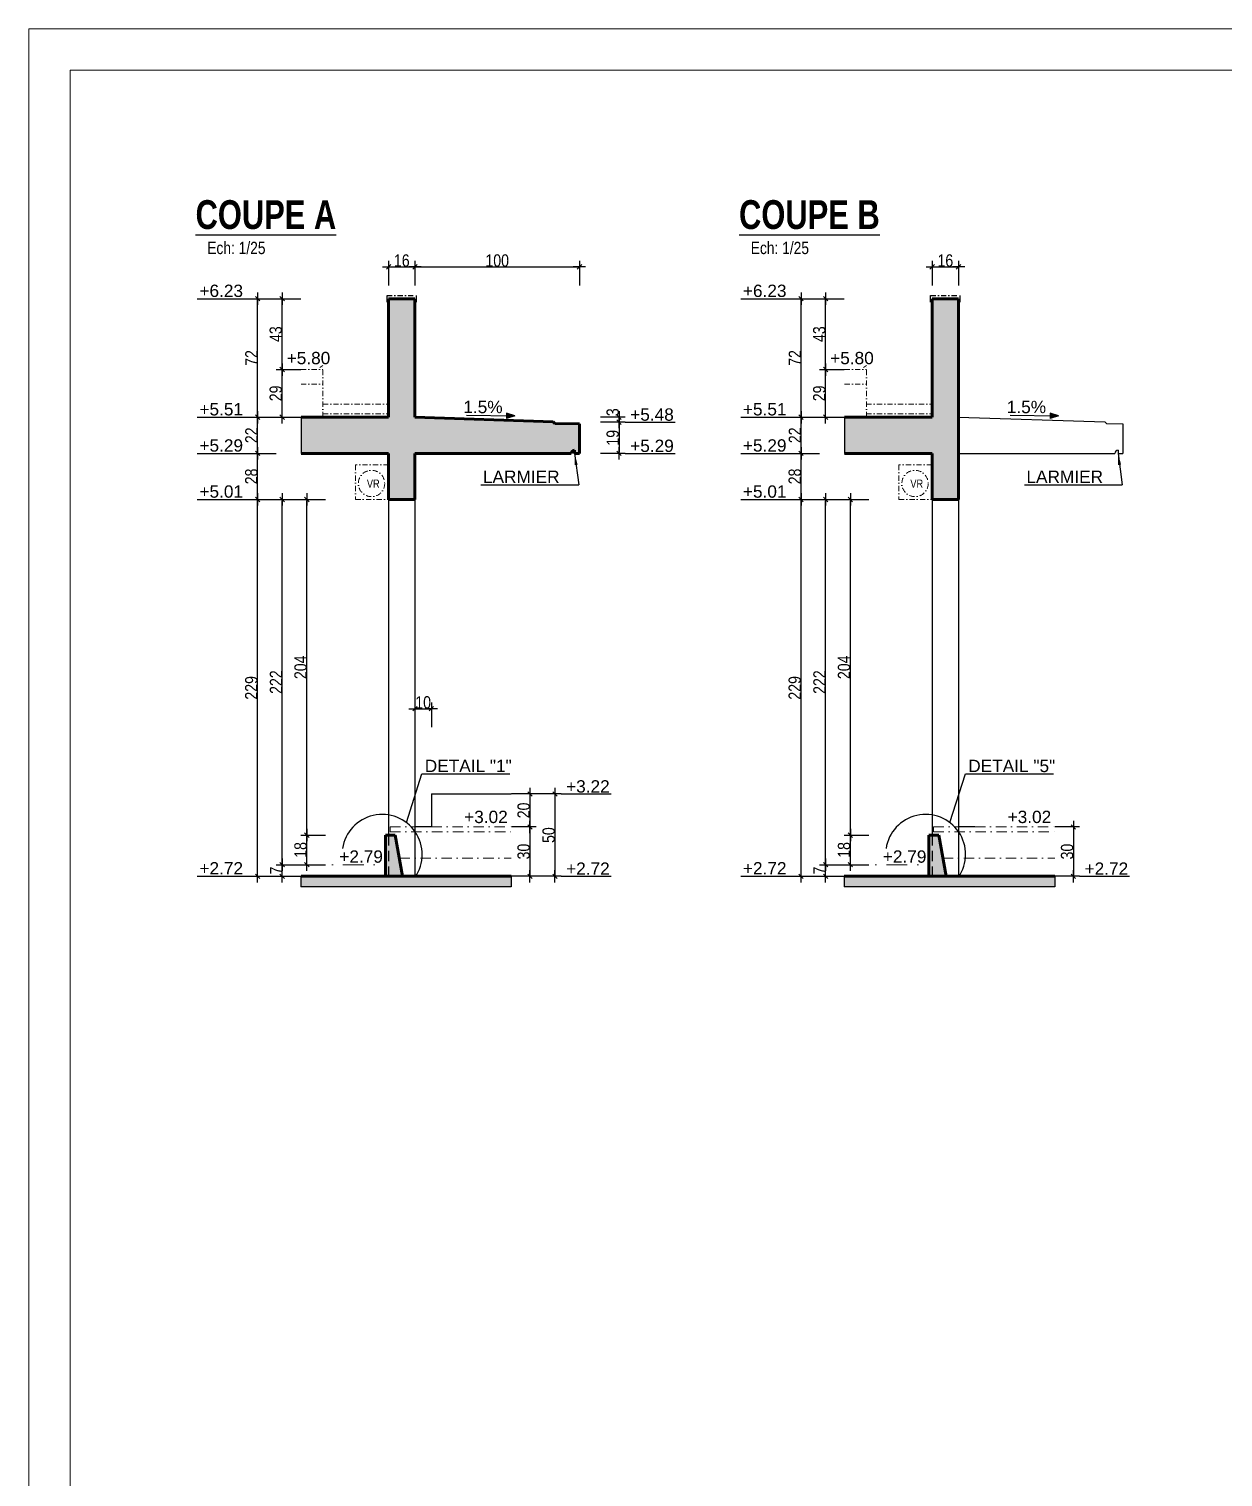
# Model space of a CAD drawing. Header units: centimetres. Extents: x 26018 to 82487, y -36363 to -12761.
# Drawn here: x 74297 to 75749, y -20587 to -18827 of the extents above; entities that cross this region are included whole.
import ezdxf
from ezdxf.enums import TextEntityAlignment as Align

# ---------------------------------------------------------------- set-up
doc = ezdxf.new("R2010")
doc.units = ezdxf.units.CM
doc.header["$LTSCALE"] = 0.5
for name, pattern in [('CACHEX2', [19.05, 12.7, -6.35]), ('TIRETPT2', [12.7, 6.35, -3.175, 0, -3.175]), ('TIRETPTX2', [50.8, 25.4, -12.7, 0, -12.7])]:
    doc.linetypes.add(name, pattern=pattern)
doc.layers.get('DEFPOINTS').update_dxf_attribs({"linetype": 'CONTINUOUS'})
for name, color, linetype, lineweight in [('01_Cad_1_', 5, 'CONTINUOUS', 9), ('01_murs_coup', 5, 'CONTINUOUS', 60), ('01_tram_axes', 2, 'TIRETPTX2', 9)]:
    doc.layers.add(name, color=color, linetype=linetype, lineweight=lineweight)
for name, color, linetype in [('01_cote_gen', 4, 'CONTINUOUS'), ('01_linteaux', 2, 'CONTINUOUS'), ('01_poch_BN', 9, 'CONTINUOUS'), ('01_texte', 230, 'CONTINUOUS'), ('AA_COTES', 2, 'CONTINUOUS')]:
    doc.layers.add(name, color=color, linetype=linetype)
doc.styles.add('ARIAL', font='arial.ttf')
doc.styles.add('impact', font='impact.ttf')
doc.styles.add('MATTE_TXT', font='arial.ttf')
doc.styles.add('STYLE2', font='ARIALN.TTF')
doc.dimstyles.new('JB25', dxfattribs={"dimscale": 0.1, "dimtxt": 150, "dimasz": 15, "dimexe": 0.1, "dimexo": 0.1, "dimgap": 0.09, "dimtad": 1, "dimdec": 1, "dimlfac": 0.5, "dimdsep": 46, "dimtxsty": 'STYLE2', "dimblk1": 'BOND_G', "dimblk2": 'BOND_D', "dimsah": 1, "dimcen": 1.5, "dimdle": 0.01, "dimse1": 1, "dimse2": 1, "dimclrd": 4, "dimclre": 2, "dimclrt": 6, "dimazin": 2, "dimtfac": 2.333333, "dimtdec": 1, "dimtix": 1, "dimtmove": 2, "dimatfit": 3, "dimldrblk": 'BOND_G', "dimfxl": 1, "dimtolj": 1, "dimtzin": 0, "dimarcsym": 0})

# ---------------------------------------------------------------- blocks, each defined once
blk = doc.blocks.new('BOND_G')
at = {"layer": 'AA_COTES', "color": 0}
for p, q in [((0, -5), (0, 15)), ((5, 0), (-5, 0)), ((1.8, 1.8), (-1.8, -1.8))]:
    blk.add_line(p, q, dxfattribs=at)
blk = doc.blocks.new('BOND_D')
at = {"layer": 'AA_COTES', "color": 0}
for p, q in [((5, 0), (-5, 0)), ((-1.8, -1.8), (1.8, 1.8)), ((0, 5), (0, -15))]:
    blk.add_line(p, q, dxfattribs=at)
blk = doc.blocks.new('*D6109')
at = {"layer": '01_cote_gen', "color": 4, "lineweight": -2, "ltscale": 2, "transparency": 16777216}
blk.add_line((74605, -19855.4), (74605, -19844.4), dxfattribs=at)
at = {"layer": 'DEFPOINTS', "color": 0, "ltscale": 2}
for p in [(74605, -19842.9), (74643.5, -19842.9), (74656.9, -19856.9)]:
    blk.add_point(p, dxfattribs=at)
at = {"layer": '01_cote_gen', "color": 4, "lineweight": -2, "ltscale": 2, "transparency": 16777216, "xscale": 1.5, "yscale": 1.5, "zscale": 1.5}
for name, p, rotation in [('BOND_D', (74605, -19842.9), 90), ('BOND_G', (74605, -19856.9), 270)]:
    blk.add_blockref(name, p, dxfattribs=dict(at, rotation=rotation))
at = {"layer": '01_cote_gen', "color": 6, "ltscale": 2, "transparency": 16777216, "insert": (74597.5, -19849.9), "char_height": 15, "attachment_point": 5, "rotation": 90, "style": 'STYLE2'}
blk.add_mtext('\\A1;7', dxfattribs=at)
blk = doc.blocks.new('*D6110')
at = {"layer": '01_cote_gen', "color": 4, "lineweight": -2, "ltscale": 2, "transparency": 16777216}
blk.add_line((74575.1, -19397.4), (74575.1, -19344.4), dxfattribs=at)
at = {"layer": 'DEFPOINTS', "color": 0, "ltscale": 2}
for p in [(74575.1, -19342.9), (74638.7, -19342.9), (74625.4, -19398.9)]:
    blk.add_point(p, dxfattribs=at)
at = {"layer": '01_cote_gen', "color": 4, "lineweight": -2, "ltscale": 2, "transparency": 16777216, "xscale": 1.5, "yscale": 1.5, "zscale": 1.5}
for name, p, rotation in [('BOND_D', (74575.1, -19342.9), 90), ('BOND_G', (74575.1, -19398.9), 270)]:
    blk.add_blockref(name, p, dxfattribs=dict(at, rotation=rotation))
at = {"layer": '01_cote_gen', "color": 6, "ltscale": 2, "transparency": 16777216, "insert": (74567.5, -19370.9), "char_height": 15, "attachment_point": 5, "rotation": 90, "style": 'STYLE2'}
blk.add_mtext('\\A1;28', dxfattribs=at)
blk = doc.blocks.new('*D6111')
at = {"layer": '01_cote_gen', "color": 4, "lineweight": -2, "ltscale": 2, "transparency": 16777216}
blk.add_line((74575.1, -19341.4), (74575.1, -19300.4), dxfattribs=at)
at = {"layer": 'DEFPOINTS', "color": 0, "ltscale": 2}
for p in [(74575.1, -19298.9), (74677.5, -19298.9), (74665.5, -19342.9)]:
    blk.add_point(p, dxfattribs=at)
at = {"layer": '01_cote_gen', "color": 4, "lineweight": -2, "ltscale": 2, "transparency": 16777216, "xscale": 1.5, "yscale": 1.5, "zscale": 1.5}
for name, p, rotation in [('BOND_D', (74575.1, -19298.9), 90), ('BOND_G', (74575.1, -19342.9), 270)]:
    blk.add_blockref(name, p, dxfattribs=dict(at, rotation=rotation))
at = {"layer": '01_cote_gen', "color": 6, "ltscale": 2, "transparency": 16777216, "insert": (74567.6, -19320.9), "char_height": 15, "attachment_point": 5, "rotation": 90, "style": 'STYLE2'}
blk.add_mtext('\\A1;22', dxfattribs=at)
blk = doc.blocks.new('*D6112')
at = {"layer": '01_cote_gen', "color": 4, "lineweight": -2, "ltscale": 2, "transparency": 16777216}
blk.add_line((74575.1, -19855.4), (74575.1, -19400.4), dxfattribs=at)
at = {"layer": 'DEFPOINTS', "color": 0, "ltscale": 2}
for p in [(74575.1, -19398.9), (74655.2, -19398.9), (74649.4, -19856.9)]:
    blk.add_point(p, dxfattribs=at)
at = {"layer": '01_cote_gen', "color": 4, "lineweight": -2, "ltscale": 2, "transparency": 16777216, "xscale": 1.5, "yscale": 1.5, "zscale": 1.5}
for name, p, rotation in [('BOND_D', (74575.1, -19398.9), 90), ('BOND_G', (74575.1, -19856.9), 270)]:
    blk.add_blockref(name, p, dxfattribs=dict(at, rotation=rotation))
at = {"layer": '01_cote_gen', "color": 6, "ltscale": 2, "transparency": 16777216, "insert": (74567.5, -19627.9), "char_height": 15, "attachment_point": 5, "rotation": 90, "style": 'STYLE2'}
blk.add_mtext('\\A1;229', dxfattribs=at)
blk = doc.blocks.new('*D6113')
at = {"layer": '01_cote_gen', "color": 4, "lineweight": -2, "ltscale": 2, "transparency": 16777216}
blk.add_line((75014.6, -19300.4), (75014.6, -19303.4), dxfattribs=at)
at = {"layer": 'DEFPOINTS', "color": 0, "ltscale": 2}
for p in [(74766.4, -19298.9), (74966.4, -19304.9), (75014.6, -19304.9)]:
    blk.add_point(p, dxfattribs=at)
at = {"layer": '01_cote_gen', "color": 4, "lineweight": -2, "ltscale": 2, "transparency": 16777216, "xscale": 1.5, "yscale": 1.5, "zscale": 1.5}
for name, p, rotation in [('BOND_G', (75014.6, -19298.9), 90), ('BOND_D', (75014.6, -19304.9), 270)]:
    blk.add_blockref(name, p, dxfattribs=dict(at, rotation=rotation))
at = {"layer": '01_cote_gen', "color": 6, "ltscale": 2, "transparency": 16777216, "insert": (75006.9, -19292.8), "char_height": 15, "attachment_point": 5, "rotation": 90, "style": 'STYLE2'}
blk.add_mtext('\\A1;3', dxfattribs=at)
blk = doc.blocks.new('*D6114')
at = {"layer": '01_cote_gen', "color": 4, "lineweight": -2, "ltscale": 2, "transparency": 16777216}
blk.add_line((75014.6, -19306.4), (75014.6, -19341.4), dxfattribs=at)
at = {"layer": 'DEFPOINTS', "color": 0, "ltscale": 2}
for p in [(75002.4, -19304.9), (74966.4, -19342.9), (75014.6, -19342.9)]:
    blk.add_point(p, dxfattribs=at)
at = {"layer": '01_cote_gen', "color": 4, "lineweight": -2, "ltscale": 2, "transparency": 16777216, "xscale": 1.5, "yscale": 1.5, "zscale": 1.5}
for name, p, rotation in [('BOND_G', (75014.6, -19304.9), 90), ('BOND_D', (75014.6, -19342.9), 270)]:
    blk.add_blockref(name, p, dxfattribs=dict(at, rotation=rotation))
at = {"layer": '01_cote_gen', "color": 6, "ltscale": 2, "transparency": 16777216, "insert": (75006.9, -19323.9), "char_height": 15, "attachment_point": 5, "rotation": 90, "style": 'STYLE2'}
blk.add_mtext('\\A1;19', dxfattribs=at)
blk = doc.blocks.new('*D6115')
at = {"layer": '01_cote_gen', "color": 4, "lineweight": -2, "ltscale": 2, "transparency": 16777216}
blk.add_line((74605, -19841.4), (74605, -19400.4), dxfattribs=at)
at = {"layer": 'DEFPOINTS', "color": 0, "ltscale": 2}
for p in [(74597.6, -19398.9), (74605, -19398.9), (74612.5, -19842.9)]:
    blk.add_point(p, dxfattribs=at)
at = {"layer": '01_cote_gen', "color": 4, "lineweight": -2, "ltscale": 2, "transparency": 16777216, "xscale": 1.5, "yscale": 1.5, "zscale": 1.5}
for name, p, rotation in [('BOND_D', (74605, -19398.9), 90), ('BOND_G', (74605, -19842.9), 270)]:
    blk.add_blockref(name, p, dxfattribs=dict(at, rotation=rotation))
at = {"layer": '01_cote_gen', "color": 6, "ltscale": 2, "transparency": 16777216, "insert": (74597.5, -19620.9), "char_height": 15, "attachment_point": 5, "rotation": 90, "style": 'STYLE2'}
blk.add_mtext('\\A1;222', dxfattribs=at)
blk = doc.blocks.new('*D6116')
at = {"layer": '01_cote_gen', "color": 4, "lineweight": -2, "transparency": 16777216}
blk.add_line((74575.1, -19297.4), (74575.1, -19156.4), dxfattribs=at)
at = {"layer": 'DEFPOINTS', "color": 0}
for p in [(74575.1, -19154.9), (74750.4, -19154.9), (74734.4, -19298.9)]:
    blk.add_point(p, dxfattribs=at)
at = {"layer": '01_cote_gen', "color": 4, "lineweight": -2, "transparency": 16777216, "xscale": 1.5, "yscale": 1.5, "zscale": 1.5}
for name, p, rotation in [('BOND_D', (74575.1, -19154.9), 90), ('BOND_G', (74575.1, -19298.9), 270)]:
    blk.add_blockref(name, p, dxfattribs=dict(at, rotation=rotation))
at = {"layer": '01_cote_gen', "color": 6, "transparency": 16777216, "insert": (74567.6, -19226.9), "char_height": 15, "attachment_point": 5, "rotation": 90, "style": 'STYLE2'}
blk.add_mtext('\\A1;72', dxfattribs=at)
blk = doc.blocks.new('*D6117')
at = {"layer": '01_cote_gen', "color": 4, "lineweight": -2, "transparency": 16777216}
blk.add_line((74735.9, -19116.1), (74764.9, -19116.1), dxfattribs=at)
at = {"layer": 'DEFPOINTS', "color": 0}
for p in [(74766.4, -19116.1), (74734.4, -19230.7), (74766.4, -19228.7)]:
    blk.add_point(p, dxfattribs=at)
at = {"layer": '01_cote_gen', "color": 4, "lineweight": -2, "transparency": 16777216, "xscale": 1.5, "yscale": 1.5, "zscale": 1.5, "rotation": 180}
blk.add_blockref('BOND_G', (74734.4, -19116.1), dxfattribs=at)
at = {"layer": '01_cote_gen', "color": 4, "lineweight": -2, "transparency": 16777216, "xscale": 1.5, "yscale": 1.5, "zscale": 1.5}
blk.add_blockref('BOND_D', (74766.4, -19116.1), dxfattribs=at)
at = {"layer": '01_cote_gen', "color": 6, "transparency": 16777216, "insert": (74750.4, -19108.5), "char_height": 15, "attachment_point": 5, "style": 'STYLE2'}
blk.add_mtext('\\A1;16', dxfattribs=at)
blk = doc.blocks.new('*D6118')
at = {"layer": '01_cote_gen', "color": 4, "lineweight": -2, "transparency": 16777216}
blk.add_line((74767.9, -19116.1), (74964.9, -19116.1), dxfattribs=at)
at = {"layer": 'DEFPOINTS', "color": 0}
for p in [(74966.4, -19116.1), (74766.4, -19132.1), (74966.4, -19304.9)]:
    blk.add_point(p, dxfattribs=at)
at = {"layer": '01_cote_gen', "color": 4, "lineweight": -2, "transparency": 16777216, "xscale": 1.5, "yscale": 1.5, "zscale": 1.5, "rotation": 180}
blk.add_blockref('BOND_G', (74766.4, -19116.1), dxfattribs=at)
at = {"layer": '01_cote_gen', "color": 4, "lineweight": -2, "transparency": 16777216, "xscale": 1.5, "yscale": 1.5, "zscale": 1.5}
blk.add_blockref('BOND_D', (74966.4, -19116.1), dxfattribs=at)
at = {"layer": '01_cote_gen', "color": 6, "transparency": 16777216, "insert": (74866.4, -19108.5), "char_height": 15, "attachment_point": 5, "style": 'STYLE2'}
blk.add_mtext('\\A1;100', dxfattribs=at)
blk = doc.blocks.new('*D6119')
at = {"layer": '01_cote_gen', "color": 4, "lineweight": -2, "transparency": 16777216}
blk.add_line((74635, -19841.4), (74635, -19808.4), dxfattribs=at)
at = {"layer": 'DEFPOINTS', "color": 0}
for p in [(74635, -19806.9), (74730.4, -19806.9), (74730.4, -19842.9)]:
    blk.add_point(p, dxfattribs=at)
at = {"layer": '01_cote_gen', "color": 4, "lineweight": -2, "transparency": 16777216, "xscale": 1.5, "yscale": 1.5, "zscale": 1.5}
for name, p, rotation in [('BOND_D', (74635, -19806.9), 90), ('BOND_G', (74635, -19842.9), 270)]:
    blk.add_blockref(name, p, dxfattribs=dict(at, rotation=rotation))
at = {"layer": '01_cote_gen', "color": 6, "transparency": 16777216, "insert": (74627.4, -19824.9), "char_height": 15, "attachment_point": 5, "rotation": 90, "style": 'STYLE2'}
blk.add_mtext('\\A1;18', dxfattribs=at)
blk = doc.blocks.new('*D6120')
at = {"layer": '01_cote_gen', "color": 4, "lineweight": -2, "transparency": 16777216}
blk.add_line((74906.2, -19798.4), (74906.2, -19855.4), dxfattribs=at)
at = {"layer": 'DEFPOINTS', "color": 0}
for p in [(74883.5, -19796.9), (74883.5, -19856.9), (74906.2, -19856.9)]:
    blk.add_point(p, dxfattribs=at)
at = {"layer": '01_cote_gen', "color": 4, "lineweight": -2, "transparency": 16777216, "xscale": 1.5, "yscale": 1.5, "zscale": 1.5}
for name, p, rotation in [('BOND_G', (74906.2, -19796.9), 90), ('BOND_D', (74906.2, -19856.9), 270)]:
    blk.add_blockref(name, p, dxfattribs=dict(at, rotation=rotation))
at = {"layer": '01_cote_gen', "color": 6, "transparency": 16777216, "insert": (74898.6, -19826.9), "char_height": 15, "attachment_point": 5, "rotation": 90, "style": 'STYLE2'}
blk.add_mtext('\\A1;30', dxfattribs=at)
blk = doc.blocks.new('*D6121')
at = {"layer": '01_cote_gen', "color": 4, "lineweight": -2, "transparency": 16777216}
blk.add_line((74906.2, -19758.4), (74906.2, -19795.4), dxfattribs=at)
at = {"layer": 'DEFPOINTS', "color": 0}
for p in [(74872.9, -19756.9), (74872.9, -19796.9), (74906.2, -19796.9)]:
    blk.add_point(p, dxfattribs=at)
at = {"layer": '01_cote_gen', "color": 4, "lineweight": -2, "transparency": 16777216, "xscale": 1.5, "yscale": 1.5, "zscale": 1.5}
for name, p, rotation in [('BOND_G', (74906.2, -19756.9), 90), ('BOND_D', (74906.2, -19796.9), 270)]:
    blk.add_blockref(name, p, dxfattribs=dict(at, rotation=rotation))
at = {"layer": '01_cote_gen', "color": 6, "transparency": 16777216, "insert": (74898.6, -19776.9), "char_height": 15, "attachment_point": 5, "rotation": 90, "style": 'STYLE2'}
blk.add_mtext('\\A1;20', dxfattribs=at)
blk = doc.blocks.new('*D6122')
at = {"layer": '01_cote_gen', "color": 4, "lineweight": -2, "transparency": 16777216}
blk.add_line((74936.6, -19758.4), (74936.6, -19855.4), dxfattribs=at)
at = {"layer": 'DEFPOINTS', "color": 0}
for p in [(74883.7, -19756.9), (74856.5, -19856.9), (74936.6, -19856.9)]:
    blk.add_point(p, dxfattribs=at)
at = {"layer": '01_cote_gen', "color": 4, "lineweight": -2, "transparency": 16777216, "xscale": 1.5, "yscale": 1.5, "zscale": 1.5}
for name, p, rotation in [('BOND_G', (74936.6, -19756.9), 90), ('BOND_D', (74936.6, -19856.9), 270)]:
    blk.add_blockref(name, p, dxfattribs=dict(at, rotation=rotation))
at = {"layer": '01_cote_gen', "color": 6, "transparency": 16777216, "insert": (74929, -19806.9), "char_height": 15, "attachment_point": 5, "rotation": 90, "style": 'STYLE2'}
blk.add_mtext('\\A1;50', dxfattribs=at)
blk = doc.blocks.new('*D6123')
at = {"layer": '01_cote_gen', "color": 4, "lineweight": -2, "transparency": 16777216}
blk.add_line((74605, -19297.4), (74605, -19242.4), dxfattribs=at)
at = {"layer": 'DEFPOINTS', "color": 0}
for p in [(74605, -19240.9), (74628, -19240.9), (74628, -19298.9)]:
    blk.add_point(p, dxfattribs=at)
at = {"layer": '01_cote_gen', "color": 4, "lineweight": -2, "transparency": 16777216, "xscale": 1.5, "yscale": 1.5, "zscale": 1.5}
for name, p, rotation in [('BOND_D', (74605, -19240.9), 90), ('BOND_G', (74605, -19298.9), 270)]:
    blk.add_blockref(name, p, dxfattribs=dict(at, rotation=rotation))
at = {"layer": '01_cote_gen', "color": 6, "transparency": 16777216, "insert": (74597.3, -19269.9), "char_height": 15, "attachment_point": 5, "rotation": 90, "style": 'STYLE2'}
blk.add_mtext('\\A1;29', dxfattribs=at)
blk = doc.blocks.new('*D6124')
at = {"layer": '01_cote_gen', "color": 4, "lineweight": -2, "transparency": 16777216}
blk.add_line((74605, -19239.4), (74605, -19156.4), dxfattribs=at)
at = {"layer": 'DEFPOINTS', "color": 0}
for p in [(74597.6, -19154.9), (74605, -19154.9), (74612.5, -19240.9)]:
    blk.add_point(p, dxfattribs=at)
at = {"layer": '01_cote_gen', "color": 4, "lineweight": -2, "transparency": 16777216, "xscale": 1.5, "yscale": 1.5, "zscale": 1.5}
for name, p, rotation in [('BOND_D', (74605, -19154.9), 90), ('BOND_G', (74605, -19240.9), 270)]:
    blk.add_blockref(name, p, dxfattribs=dict(at, rotation=rotation))
at = {"layer": '01_cote_gen', "color": 6, "transparency": 16777216, "insert": (74597.3, -19197.9), "char_height": 15, "attachment_point": 5, "rotation": 90, "style": 'STYLE2'}
blk.add_mtext('\\A1;43', dxfattribs=at)
blk = doc.blocks.new('*D6125')
at = {"layer": '01_cote_gen', "color": 4, "lineweight": -2, "transparency": 16777216}
blk.add_line((74767.9, -19653.3), (74784.9, -19653.3), dxfattribs=at)
at = {"layer": 'DEFPOINTS', "color": 0}
for p in [(74786.4, -19653.3), (74766.4, -19687.2), (74786.4, -19756.9)]:
    blk.add_point(p, dxfattribs=at)
at = {"layer": '01_cote_gen', "color": 4, "lineweight": -2, "transparency": 16777216, "xscale": 1.5, "yscale": 1.5, "zscale": 1.5, "rotation": 180}
blk.add_blockref('BOND_G', (74766.4, -19653.3), dxfattribs=at)
at = {"layer": '01_cote_gen', "color": 4, "lineweight": -2, "transparency": 16777216, "xscale": 1.5, "yscale": 1.5, "zscale": 1.5}
blk.add_blockref('BOND_D', (74786.4, -19653.3), dxfattribs=at)
at = {"layer": '01_cote_gen', "color": 6, "transparency": 16777216, "insert": (74776.4, -19645.6), "char_height": 15, "attachment_point": 5, "style": 'STYLE2'}
blk.add_mtext('\\A1;10', dxfattribs=at)
blk = doc.blocks.new('*D6126')
at = {"layer": '01_cote_gen', "color": 4, "lineweight": -2, "transparency": 16777216}
blk.add_line((74635, -19805.4), (74635, -19400.4), dxfattribs=at)
at = {"layer": 'DEFPOINTS', "color": 0}
for p in [(74627.5, -19398.9), (74635, -19398.9), (74657.5, -19806.9)]:
    blk.add_point(p, dxfattribs=at)
at = {"layer": '01_cote_gen', "color": 4, "lineweight": -2, "transparency": 16777216, "xscale": 1.5, "yscale": 1.5, "zscale": 1.5}
for name, p, rotation in [('BOND_D', (74635, -19398.9), 90), ('BOND_G', (74635, -19806.9), 270)]:
    blk.add_blockref(name, p, dxfattribs=dict(at, rotation=rotation))
at = {"layer": '01_cote_gen', "color": 6, "transparency": 16777216, "insert": (74627.4, -19602.9), "char_height": 15, "attachment_point": 5, "rotation": 90, "style": 'STYLE2'}
blk.add_mtext('\\A1;204', dxfattribs=at)
blk = doc.blocks.new('*D6151')
at = {"layer": '01_cote_gen', "color": 4, "lineweight": -2, "ltscale": 2, "transparency": 16777216}
blk.add_line((75265.7, -19855.4), (75265.7, -19844.4), dxfattribs=at)
at = {"layer": 'DEFPOINTS', "color": 0, "ltscale": 2}
for p in [(75265.7, -19842.9), (75304.2, -19842.9), (75317.6, -19856.9)]:
    blk.add_point(p, dxfattribs=at)
at = {"layer": '01_cote_gen', "color": 4, "lineweight": -2, "ltscale": 2, "transparency": 16777216, "xscale": 1.5, "yscale": 1.5, "zscale": 1.5}
for name, p, rotation in [('BOND_D', (75265.7, -19842.9), 90), ('BOND_G', (75265.7, -19856.9), 270)]:
    blk.add_blockref(name, p, dxfattribs=dict(at, rotation=rotation))
at = {"layer": '01_cote_gen', "color": 6, "ltscale": 2, "transparency": 16777216, "insert": (75258.2, -19849.9), "char_height": 15, "attachment_point": 5, "rotation": 90, "style": 'STYLE2'}
blk.add_mtext('\\A1;7', dxfattribs=at)
blk = doc.blocks.new('*D6152')
at = {"layer": '01_cote_gen', "color": 4, "lineweight": -2, "ltscale": 2, "transparency": 16777216}
blk.add_line((75235.8, -19397.4), (75235.8, -19344.4), dxfattribs=at)
at = {"layer": 'DEFPOINTS', "color": 0, "ltscale": 2}
for p in [(75235.8, -19342.9), (75299.4, -19342.9), (75286.1, -19398.9)]:
    blk.add_point(p, dxfattribs=at)
at = {"layer": '01_cote_gen', "color": 4, "lineweight": -2, "ltscale": 2, "transparency": 16777216, "xscale": 1.5, "yscale": 1.5, "zscale": 1.5}
for name, p, rotation in [('BOND_D', (75235.8, -19342.9), 90), ('BOND_G', (75235.8, -19398.9), 270)]:
    blk.add_blockref(name, p, dxfattribs=dict(at, rotation=rotation))
at = {"layer": '01_cote_gen', "color": 6, "ltscale": 2, "transparency": 16777216, "insert": (75228.2, -19370.9), "char_height": 15, "attachment_point": 5, "rotation": 90, "style": 'STYLE2'}
blk.add_mtext('\\A1;28', dxfattribs=at)
blk = doc.blocks.new('*D6153')
at = {"layer": '01_cote_gen', "color": 4, "lineweight": -2, "ltscale": 2, "transparency": 16777216}
blk.add_line((75235.8, -19341.4), (75235.8, -19300.4), dxfattribs=at)
at = {"layer": 'DEFPOINTS', "color": 0, "ltscale": 2}
for p in [(75235.8, -19298.9), (75338.2, -19298.9), (75326.2, -19342.9)]:
    blk.add_point(p, dxfattribs=at)
at = {"layer": '01_cote_gen', "color": 4, "lineweight": -2, "ltscale": 2, "transparency": 16777216, "xscale": 1.5, "yscale": 1.5, "zscale": 1.5}
for name, p, rotation in [('BOND_D', (75235.8, -19298.9), 90), ('BOND_G', (75235.8, -19342.9), 270)]:
    blk.add_blockref(name, p, dxfattribs=dict(at, rotation=rotation))
at = {"layer": '01_cote_gen', "color": 6, "ltscale": 2, "transparency": 16777216, "insert": (75228.3, -19320.9), "char_height": 15, "attachment_point": 5, "rotation": 90, "style": 'STYLE2'}
blk.add_mtext('\\A1;22', dxfattribs=at)
blk = doc.blocks.new('*D6154')
at = {"layer": '01_cote_gen', "color": 4, "lineweight": -2, "ltscale": 2, "transparency": 16777216}
blk.add_line((75235.8, -19855.4), (75235.8, -19400.4), dxfattribs=at)
at = {"layer": 'DEFPOINTS', "color": 0, "ltscale": 2}
for p in [(75235.8, -19398.9), (75315.9, -19398.9), (75310.1, -19856.9)]:
    blk.add_point(p, dxfattribs=at)
at = {"layer": '01_cote_gen', "color": 4, "lineweight": -2, "ltscale": 2, "transparency": 16777216, "xscale": 1.5, "yscale": 1.5, "zscale": 1.5}
for name, p, rotation in [('BOND_D', (75235.8, -19398.9), 90), ('BOND_G', (75235.8, -19856.9), 270)]:
    blk.add_blockref(name, p, dxfattribs=dict(at, rotation=rotation))
at = {"layer": '01_cote_gen', "color": 6, "ltscale": 2, "transparency": 16777216, "insert": (75228.2, -19627.9), "char_height": 15, "attachment_point": 5, "rotation": 90, "style": 'STYLE2'}
blk.add_mtext('\\A1;229', dxfattribs=at)
blk = doc.blocks.new('*D6155')
at = {"layer": '01_cote_gen', "color": 4, "lineweight": -2, "ltscale": 2, "transparency": 16777216}
blk.add_line((75265.7, -19841.4), (75265.7, -19400.4), dxfattribs=at)
at = {"layer": 'DEFPOINTS', "color": 0, "ltscale": 2}
for p in [(75258.3, -19398.9), (75265.7, -19398.9), (75273.2, -19842.9)]:
    blk.add_point(p, dxfattribs=at)
at = {"layer": '01_cote_gen', "color": 4, "lineweight": -2, "ltscale": 2, "transparency": 16777216, "xscale": 1.5, "yscale": 1.5, "zscale": 1.5}
for name, p, rotation in [('BOND_D', (75265.7, -19398.9), 90), ('BOND_G', (75265.7, -19842.9), 270)]:
    blk.add_blockref(name, p, dxfattribs=dict(at, rotation=rotation))
at = {"layer": '01_cote_gen', "color": 6, "ltscale": 2, "transparency": 16777216, "insert": (75258.2, -19620.9), "char_height": 15, "attachment_point": 5, "rotation": 90, "style": 'STYLE2'}
blk.add_mtext('\\A1;222', dxfattribs=at)
blk = doc.blocks.new('*D6156')
at = {"layer": '01_cote_gen', "color": 4, "lineweight": -2, "transparency": 16777216}
blk.add_line((75235.8, -19297.4), (75235.8, -19156.4), dxfattribs=at)
at = {"layer": 'DEFPOINTS', "color": 0}
for p in [(75235.8, -19154.9), (75411.2, -19154.9), (75395.2, -19298.9)]:
    blk.add_point(p, dxfattribs=at)
at = {"layer": '01_cote_gen', "color": 4, "lineweight": -2, "transparency": 16777216, "xscale": 1.5, "yscale": 1.5, "zscale": 1.5}
for name, p, rotation in [('BOND_D', (75235.8, -19154.9), 90), ('BOND_G', (75235.8, -19298.9), 270)]:
    blk.add_blockref(name, p, dxfattribs=dict(at, rotation=rotation))
at = {"layer": '01_cote_gen', "color": 6, "transparency": 16777216, "insert": (75228.3, -19226.9), "char_height": 15, "attachment_point": 5, "rotation": 90, "style": 'STYLE2'}
blk.add_mtext('\\A1;72', dxfattribs=at)
blk = doc.blocks.new('*D6157')
at = {"layer": '01_cote_gen', "color": 4, "lineweight": -2, "transparency": 16777216}
blk.add_line((75396.7, -19116.1), (75425.7, -19116.1), dxfattribs=at)
at = {"layer": 'DEFPOINTS', "color": 0}
for p in [(75427.2, -19116.1), (75395.2, -19230.7), (75427.2, -19228.7)]:
    blk.add_point(p, dxfattribs=at)
at = {"layer": '01_cote_gen', "color": 4, "lineweight": -2, "transparency": 16777216, "xscale": 1.5, "yscale": 1.5, "zscale": 1.5, "rotation": 180}
blk.add_blockref('BOND_G', (75395.2, -19116.1), dxfattribs=at)
at = {"layer": '01_cote_gen', "color": 4, "lineweight": -2, "transparency": 16777216, "xscale": 1.5, "yscale": 1.5, "zscale": 1.5}
blk.add_blockref('BOND_D', (75427.2, -19116.1), dxfattribs=at)
at = {"layer": '01_cote_gen', "color": 6, "transparency": 16777216, "insert": (75411.2, -19108.5), "char_height": 15, "attachment_point": 5, "style": 'STYLE2'}
blk.add_mtext('\\A1;16', dxfattribs=at)
blk = doc.blocks.new('*D6158')
at = {"layer": '01_cote_gen', "color": 4, "lineweight": -2, "transparency": 16777216}
blk.add_line((75295.7, -19841.4), (75295.7, -19808.4), dxfattribs=at)
at = {"layer": 'DEFPOINTS', "color": 0}
for p in [(75295.7, -19806.9), (75391.2, -19806.9), (75391.2, -19842.9)]:
    blk.add_point(p, dxfattribs=at)
at = {"layer": '01_cote_gen', "color": 4, "lineweight": -2, "transparency": 16777216, "xscale": 1.5, "yscale": 1.5, "zscale": 1.5}
for name, p, rotation in [('BOND_D', (75295.7, -19806.9), 90), ('BOND_G', (75295.7, -19842.9), 270)]:
    blk.add_blockref(name, p, dxfattribs=dict(at, rotation=rotation))
at = {"layer": '01_cote_gen', "color": 6, "transparency": 16777216, "insert": (75288.1, -19824.9), "char_height": 15, "attachment_point": 5, "rotation": 90, "style": 'STYLE2'}
blk.add_mtext('\\A1;18', dxfattribs=at)
blk = doc.blocks.new('*D6159')
at = {"layer": '01_cote_gen', "color": 4, "lineweight": -2, "transparency": 16777216}
blk.add_line((75566.9, -19798.4), (75566.9, -19855.4), dxfattribs=at)
at = {"layer": 'DEFPOINTS', "color": 0}
for p in [(75544.2, -19796.9), (75544.2, -19856.9), (75566.9, -19856.9)]:
    blk.add_point(p, dxfattribs=at)
at = {"layer": '01_cote_gen', "color": 4, "lineweight": -2, "transparency": 16777216, "xscale": 1.5, "yscale": 1.5, "zscale": 1.5}
for name, p, rotation in [('BOND_G', (75566.9, -19796.9), 90), ('BOND_D', (75566.9, -19856.9), 270)]:
    blk.add_blockref(name, p, dxfattribs=dict(at, rotation=rotation))
at = {"layer": '01_cote_gen', "color": 6, "transparency": 16777216, "insert": (75559.3, -19826.9), "char_height": 15, "attachment_point": 5, "rotation": 90, "style": 'STYLE2'}
blk.add_mtext('\\A1;30', dxfattribs=at)
blk = doc.blocks.new('*D6160')
at = {"layer": '01_cote_gen', "color": 4, "lineweight": -2, "transparency": 16777216}
blk.add_line((75265.7, -19297.4), (75265.7, -19242.4), dxfattribs=at)
at = {"layer": 'DEFPOINTS', "color": 0}
for p in [(75265.7, -19240.9), (75288.7, -19240.9), (75288.7, -19298.9)]:
    blk.add_point(p, dxfattribs=at)
at = {"layer": '01_cote_gen', "color": 4, "lineweight": -2, "transparency": 16777216, "xscale": 1.5, "yscale": 1.5, "zscale": 1.5}
for name, p, rotation in [('BOND_D', (75265.7, -19240.9), 90), ('BOND_G', (75265.7, -19298.9), 270)]:
    blk.add_blockref(name, p, dxfattribs=dict(at, rotation=rotation))
at = {"layer": '01_cote_gen', "color": 6, "transparency": 16777216, "insert": (75258, -19269.9), "char_height": 15, "attachment_point": 5, "rotation": 90, "style": 'STYLE2'}
blk.add_mtext('\\A1;29', dxfattribs=at)
blk = doc.blocks.new('*D6161')
at = {"layer": '01_cote_gen', "color": 4, "lineweight": -2, "transparency": 16777216}
blk.add_line((75265.7, -19239.4), (75265.7, -19156.4), dxfattribs=at)
at = {"layer": 'DEFPOINTS', "color": 0}
for p in [(75258.3, -19154.9), (75265.7, -19154.9), (75273.2, -19240.9)]:
    blk.add_point(p, dxfattribs=at)
at = {"layer": '01_cote_gen', "color": 4, "lineweight": -2, "transparency": 16777216, "xscale": 1.5, "yscale": 1.5, "zscale": 1.5}
for name, p, rotation in [('BOND_D', (75265.7, -19154.9), 90), ('BOND_G', (75265.7, -19240.9), 270)]:
    blk.add_blockref(name, p, dxfattribs=dict(at, rotation=rotation))
at = {"layer": '01_cote_gen', "color": 6, "transparency": 16777216, "insert": (75258, -19197.9), "char_height": 15, "attachment_point": 5, "rotation": 90, "style": 'STYLE2'}
blk.add_mtext('\\A1;43', dxfattribs=at)
blk = doc.blocks.new('*D6162')
at = {"layer": '01_cote_gen', "color": 4, "lineweight": -2, "transparency": 16777216}
blk.add_line((75295.7, -19805.4), (75295.7, -19400.4), dxfattribs=at)
at = {"layer": 'DEFPOINTS', "color": 0}
for p in [(75288.2, -19398.9), (75295.7, -19398.9), (75318.2, -19806.9)]:
    blk.add_point(p, dxfattribs=at)
at = {"layer": '01_cote_gen', "color": 4, "lineweight": -2, "transparency": 16777216, "xscale": 1.5, "yscale": 1.5, "zscale": 1.5}
for name, p, rotation in [('BOND_D', (75295.7, -19398.9), 90), ('BOND_G', (75295.7, -19806.9), 270)]:
    blk.add_blockref(name, p, dxfattribs=dict(at, rotation=rotation))
at = {"layer": '01_cote_gen', "color": 6, "transparency": 16777216, "insert": (75288.1, -19602.9), "char_height": 15, "attachment_point": 5, "rotation": 90, "style": 'STYLE2'}
blk.add_mtext('\\A1;204', dxfattribs=at)

msp = doc.modelspace()

# ---------------------------------------------------------------- hatches: boundary and pattern name
at = {"layer": '01_poch_BN'}
h = msp.add_hatch(color=256, dxfattribs=at)
h.dxf.hatch_style = 1
h.paths.add_polyline_path([(74966.448, -19306.899), (74936.448, -19306.599), (74934.448, -19304.538), (74766.448, -19298.898), (74766.448, -19154.898), (74734.448, -19154.898), (74734.448, -19298.898), (74627.962, -19298.898), (74627.962, -19342.898), (74734.448, -19342.898), (74734.448, -19398.898), (74766.448, -19398.898), (74766.448, -19342.898), (74956.448, -19342.898, -0.41421356), (74960.448, -19338.898), (74960.448, -19342.898), (74966.448, -19342.898)])
h.paths.add_polyline_path([(74742.448, -19806.898), (74734.448, -19806.898), (74734.448, -19856.898), (74751.44, -19856.898)])
h.paths.add_polyline_path([(74883.517, -19856.898), (74627.494, -19856.898), (74627.633, -19869.961), (74883.517, -19869.961)])
h = msp.add_hatch(color=256, dxfattribs=at)
h.dxf.hatch_style = 1
h.paths.add_polyline_path([(75427.158, -19154.898), (75395.158, -19154.898), (75395.158, -19298.898), (75288.672, -19298.898), (75288.672, -19342.898), (75395.158, -19342.898), (75395.158, -19398.898), (75427.158, -19398.898)])
h.paths.add_polyline_path([(75403.158, -19806.898), (75395.158, -19806.898), (75395.158, -19856.898), (75412.15, -19856.898)])
h = msp.add_hatch(color=256, dxfattribs=at)
h.dxf.hatch_style = 1
h.paths.add_polyline_path([(74734.448, -19806.898), (74730.448, -19806.898), (74730.448, -19856.898), (74734.448, -19856.898)])
h = msp.add_hatch(color=256, dxfattribs=at)
h.dxf.hatch_style = 1
h.paths.add_polyline_path([(75395.158, -19806.898), (75391.158, -19806.898), (75391.158, -19856.898), (75395.158, -19856.898)])
h = msp.add_hatch(color=256, dxfattribs=at)
h.dxf.hatch_style = 1
h.paths.add_polyline_path([(75544.227, -19856.898), (75288.672, -19856.898), (75288.204, -19856.898), (75288.343, -19869.961), (75544.227, -19869.961)])

# ---------------------------------------------------------------- linework, layer by layer
at = {"layer": '01_Cad_1_'}
for p in [(80237.159, -18826.925), (74297.159, -23026.925)]:
    msp.add_line(p, (74297.159, -18826.925), dxfattribs=at)
at = {"layer": '01_Cad_1_', "color": 2}
for p in [(80187.159, -18876.925), (74347.159, -22976.925)]:
    msp.add_line(p, (74347.159, -18876.925), dxfattribs=at)
at = {"layer": '01_linteaux', "linetype": 'TIRETPT2', "ltscale": 7}
for p, q in [((74732.448, -19158.867), (74732.448, -19150.898)), ((74768.448, -19158.867), (74768.448, -19150.898)), ((75393.158, -19158.867), (75393.158, -19150.898)), ((75429.158, -19158.867), (75429.158, -19150.898)), ((74732.448, -19158.867), (74733.942, -19157.432)), ((74768.448, -19158.867), (74766.955, -19157.432)), ((75393.158, -19158.867), (75394.651, -19157.432)), ((75429.158, -19158.867), (75427.664, -19157.432))]:
    msp.add_line(p, q, dxfattribs=at)
at = {"layer": '01_linteaux', "linetype": 'TIRETPT2', "ltscale": 2}
for p, q in [((74732.448, -19150.898), (74768.448, -19150.898)), ((75393.158, -19150.898), (75429.158, -19150.898))]:
    msp.add_line(p, q, dxfattribs=at)
at = {"layer": '01_linteaux'}
for p, q in [((75427.158, -19298.898), (75605.158, -19304.538)), ((75605.158, -19304.538), (75607.158, -19306.599)), ((75607.158, -19306.599), (75627.158, -19306.899)), ((75627.158, -19306.899), (75627.158, -19342.898)), ((75427.158, -19342.898), (75617.158, -19342.898)), ((75621.158, -19338.898), (75621.158, -19342.898)), ((75621.158, -19342.898), (75627.158, -19342.898)), ((74734.448, -19398.898), (74734.448, -19806.898)), ((74766.448, -19398.898), (74766.448, -19856.898)), ((75395.158, -19398.898), (75395.158, -19806.898)), ((75427.158, -19398.898), (75427.158, -19856.898)), ((74786.448, -19756.898), (74786.448, -19796.898)), ((74786.448, -19756.898), (74883.517, -19756.898)), ((74786.448, -19796.898), (74766.448, -19796.898)), ((75447.158, -19796.898), (75427.158, -19796.898)), ((74730.448, -19856.898), (74734.448, -19856.898)), ((75391.158, -19856.898), (75395.158, -19856.898))]:
    msp.add_line(p, q, dxfattribs=at)
at = {"layer": '01_linteaux', "linetype": 'CACHEX2', "ltscale": 2}
for p, q in [((74734.448, -19806.898), (74734.448, -19856.898)), ((75395.158, -19806.898), (75395.158, -19856.898))]:
    msp.add_line(p, q, dxfattribs=at)
at = {"layer": '01_linteaux'}
msp.add_arc((75621.158, -19342.898), 4, 90, 180, dxfattribs=at)
at = {"layer": '01_murs_coup'}
for p, q in [((74734.448, -19154.898), (74766.448, -19154.898)), ((74734.448, -19298.898), (74734.448, -19154.898)), ((74766.448, -19298.898), (74766.448, -19154.898)), ((75395.158, -19154.898), (75427.158, -19154.898)), ((75395.158, -19298.898), (75395.158, -19154.898)), ((75427.158, -19398.898), (75427.158, -19154.898)), ((74627.962, -19298.898), (74734.448, -19298.898)), ((74766.448, -19298.898), (74934.448, -19304.538)), ((74934.448, -19304.538), (74936.448, -19306.599)), ((74936.448, -19306.599), (74966.448, -19306.899)), ((74966.448, -19306.899), (74966.448, -19342.898)), ((75288.672, -19298.898), (75395.158, -19298.898)), ((74627.962, -19342.898), (74734.448, -19342.898)), ((74734.448, -19342.898), (74734.448, -19398.898)), ((74766.448, -19342.898), (74956.448, -19342.898)), ((74766.448, -19342.898), (74766.448, -19398.898)), ((74960.448, -19338.898), (74960.448, -19342.898)), ((74960.448, -19342.898), (74966.448, -19342.898)), ((75288.672, -19342.898), (75395.158, -19342.898)), ((75395.158, -19342.898), (75395.158, -19398.898)), ((74734.448, -19398.898), (74766.448, -19398.898)), ((75395.158, -19398.898), (75427.158, -19398.898)), ((74730.448, -19806.898), (74730.448, -19856.898)), ((74730.448, -19806.898), (74742.448, -19806.898)), ((74742.448, -19806.898), (74751.44, -19856.898)), ((75391.158, -19806.898), (75391.158, -19856.898)), ((75391.158, -19806.898), (75403.158, -19806.898)), ((75403.158, -19806.898), (75412.15, -19856.898)), ((74627.962, -19856.898), (74883.517, -19856.898)), ((74627.962, -19856.898), (74730.448, -19856.898)), ((75288.204, -19856.898), (75391.158, -19856.898)), ((75288.672, -19856.898), (75544.227, -19856.898))]:
    msp.add_line(p, q, dxfattribs=at)
msp.add_arc((74960.448, -19342.898), 4, 90, 180, dxfattribs=at)
at = {"layer": '01_poch_BN', "ltscale": 2}
for p, q in [((74627.962, -19298.898), (74627.962, -19342.898)), ((75288.672, -19298.898), (75288.672, -19342.898)), ((74627.494, -19856.898), (74627.633, -19869.961)), ((74883.517, -19869.961), (74627.633, -19869.961)), ((74883.517, -19856.898), (74883.517, -19869.961)), ((75288.204, -19856.898), (75288.343, -19869.961)), ((75544.227, -19869.961), (75288.343, -19869.961)), ((75544.227, -19856.898), (75544.227, -19869.961))]:
    msp.add_line(p, q, dxfattribs=at)
at = {"layer": '01_texte'}
for p, q in [((74501.849, -19154.898), (74567.62, -19154.898)), ((75162.559, -19154.898), (75228.329, -19154.898)), ((74501.849, -19298.898), (74567.62, -19298.898)), ((74829.207, -19296.294), (74888.024, -19297.159)), ((74888.024, -19297.159), (74877.796, -19293.878)), ((74877.796, -19293.878), (74877.796, -19300.44)), ((74888.024, -19297.159), (74877.796, -19300.44)), ((75022.057, -19304.898), (75082.85, -19304.898)), ((75162.559, -19298.898), (75228.329, -19298.898)), ((75489.916, -19296.294), (75548.733, -19297.159)), ((75548.733, -19297.159), (75538.505, -19293.878)), ((75538.505, -19293.878), (75538.505, -19300.44)), ((75548.733, -19297.159), (75538.505, -19300.44)), ((74501.849, -19342.898), (74567.62, -19342.898)), ((74960.448, -19342.898), (74965.595, -19380.898)), ((75022.057, -19342.898), (75082.85, -19342.898)), ((75162.559, -19342.898), (75228.329, -19342.898)), ((75621.158, -19342.898), (75626.305, -19380.898)), ((74846.524, -19380.898), (74965.595, -19380.898)), ((75507.233, -19380.898), (75626.305, -19380.898)), ((74501.849, -19398.898), (74567.62, -19398.898)), ((75162.559, -19398.898), (75228.329, -19398.898)), ((74756.046, -19791.717), (74774.894, -19732.376)), ((74774.894, -19732.376), (74881.826, -19732.376)), ((75416.755, -19791.717), (75435.603, -19732.376)), ((75435.603, -19732.376), (75542.535, -19732.376)), ((74944.14, -19756.898), (75004.933, -19756.898)), ((74501.849, -19856.898), (74567.62, -19856.898)), ((74944.14, -19856.898), (75004.933, -19856.898)), ((75162.559, -19856.898), (75228.329, -19856.898)), ((75574.442, -19856.898), (75635.235, -19856.898))]:
    msp.add_line(p, q, dxfattribs=at)
for centre in [(74726.5, -19830.37), (75387.209, -19830.37)]:
    msp.add_arc(centre, 48.652, 325.332306, 171.452218, dxfattribs=at)
for points in [[(74877.796, -19293.878), (74888.024, -19297.159), (74877.796, -19300.44)], [(75538.505, -19293.878), (75548.733, -19297.159), (75538.505, -19300.44)], [(74960.448, -19342.898), (74960.476, -19356.938), (74962.316, -19356.688)], [(74960.448, -19342.898), (74964.157, -19356.439), (74962.316, -19356.688)], [(75621.158, -19342.898), (75621.185, -19356.938), (75623.026, -19356.688)], [(75621.158, -19342.898), (75624.866, -19356.439), (75623.026, -19356.688)]]:
    msp.add_solid(points, dxfattribs=at)
at = {"layer": '01_tram_axes', "ltscale": 0.5}
for p, q in [((74654.448, -19236.108), (74650.911, -19238.524)), ((74654.448, -19298.898), (74654.448, -19236.108)), ((75315.158, -19236.108), (75311.621, -19238.524)), ((75315.158, -19298.898), (75315.158, -19236.108)), ((74627.962, -19240.898), (74654.448, -19240.898)), ((75288.672, -19240.898), (75315.158, -19240.898)), ((74627.962, -19258.898), (74654.448, -19258.898)), ((75288.672, -19258.898), (75315.158, -19258.898)), ((74654.448, -19282.898), (74734.448, -19282.898)), ((75315.158, -19282.898), (75395.158, -19282.898)), ((74654.448, -19294.898), (74734.448, -19294.898)), ((75315.158, -19294.898), (75395.158, -19294.898)), ((74694.097, -19356.905), (74694.097, -19398.898)), ((74734.448, -19356.905), (74694.097, -19356.905)), ((75354.806, -19356.905), (75354.806, -19398.898)), ((75395.158, -19356.905), (75354.806, -19356.905)), ((74694.097, -19398.898), (74734.448, -19398.898)), ((75354.806, -19398.898), (75395.158, -19398.898))]:
    msp.add_line(p, q, dxfattribs=at)
at = {"layer": '01_tram_axes'}
for p, q in [((74736.119, -19796.898), (74766.448, -19796.898)), ((74736.119, -19796.898), (74736.119, -19802.898)), ((74736.119, -19802.898), (74883.517, -19802.898)), ((74786.448, -19796.898), (74883.517, -19796.898)), ((75396.829, -19796.898), (75427.158, -19796.898)), ((75396.829, -19796.898), (75396.829, -19802.898)), ((75396.829, -19802.898), (75544.227, -19802.898)), ((75447.158, -19796.898), (75544.227, -19796.898)), ((74747.484, -19834.898), (74883.517, -19834.898)), ((75408.193, -19834.898), (75544.227, -19834.898))]:
    msp.add_line(p, q, dxfattribs=at)
at = {"layer": '01_tram_axes', "ltscale": 2}
for p, q in [((74734.448, -19828.898), (74734.448, -19834.898)), ((75395.158, -19828.898), (75395.158, -19834.898)), ((74627.962, -19842.898), (74730.448, -19842.898)), ((75288.672, -19842.898), (75391.158, -19842.898))]:
    msp.add_line(p, q, dxfattribs=at)
at = {"layer": '01_tram_axes', "ltscale": 0.5}
for centre in [(74713.616, -19379.442), (75374.325, -19379.442)]:
    msp.add_circle(centre, 16, dxfattribs=at)

# ---------------------------------------------------------------- texts
at = {"layer": '01_texte', "style": 'impact'}
for s, p in [('%%UCOUPE A', (74585.203, -19080.571)), ('%%UCOUPE B', (75245.913, -19080.571))]:
    msp.add_text(s, height=35, dxfattribs=at).set_placement(p, align=Align.BOTTOM_CENTER)
at = {"layer": '01_texte', "style": 'MATTE_TXT', "width": 0.8}
for s, height, p in [('Ech: 1/25', 15, (74549.326, -19105.131)), ('Ech: 1/25', 15, (75210.035, -19105.131)), ('VR', 10, (74715.731, -19387.685)), ('VR', 10, (75376.441, -19387.685))]:
    msp.add_text(s, height=height, dxfattribs=at).set_placement(p, align=Align.BOTTOM_CENTER)
at = {"layer": '01_texte', "style": 'ARIAL'}
for s, p in [('+6.23', (74504.393, -19152.738)), ('+6.23', (75165.102, -19152.738)), ('+5.80', (74610.459, -19234.449)), ('+5.80', (75271.168, -19234.449)), ('+5.51', (74504.393, -19296.738)), ('1.5%%%', (74825.211, -19293.969)), ('+5.48', (75028.078, -19303.152)), ('+5.51', (75165.102, -19296.738)), ('1.5%%%', (75485.921, -19293.969)), ('+5.29', (74504.393, -19340.738)), ('+5.29', (75028.078, -19341.152)), ('+5.29', (75165.102, -19340.738)), ('LARMIER', (74849.067, -19378.738)), ('LARMIER', (75509.777, -19378.738)), ('+5.01', (74504.393, -19396.738)), ('+5.01', (75165.102, -19396.738)), ('DETAIL "1"', (74778.343, -19730.289)), ('DETAIL "5"', (75439.052, -19730.289)), ('+3.22', (74950.16, -19755.152)), ('+3.02', (74826.203, -19792.238)), ('+3.02', (75486.912, -19792.238)), ('+2.79', (74674.467, -19840.467)), ('+2.79', (75335.176, -19840.467)), ('+2.72', (74504.393, -19854.738)), ('+2.72', (74950.16, -19855.152)), ('+2.72', (75165.102, -19854.738)), ('+2.72', (75580.463, -19855.152))]:
    msp.add_text(s, height=15, dxfattribs=at).set_placement(p)

# ---------------------------------------------------------------- dimensions: what is measured, and where the dimension line sits
at = {"layer": '01_cote_gen'}
for base, p1, p2, picture, middle in [((74766.448, -19116.147), (74734.448, -19230.706), (74766.448, -19228.706), '*D6117', (74750.448, -19108.48)), ((74966.448, -19116.147), (74766.448, -19132.144), (74966.448, -19304.898), '*D6118', (74866.448, -19108.48)), ((75427.158, -19116.147), (75395.158, -19230.706), (75427.158, -19228.706), '*D6157', (75411.158, -19108.48)), ((74786.448, -19653.269), (74766.448, -19687.178), (74786.448, -19756.898), '*D6125', (74776.448, -19645.602))]:
    dim = msp.add_linear_dim(base=base, p1=p1, p2=p2, dimstyle='JB25', dxfattribs=at)
    dim.commit()
    dim.dimension.update_dxf_attribs({"geometry": picture, "text_midpoint": middle})
for base, p1, p2, picture, middle in [((74575.12, -19154.898), (74734.448, -19298.898), (74750.448, -19154.898), '*D6116', (74567.58, -19226.898)), ((74604.994, -19154.898), (74612.494, -19240.898), (74597.62, -19154.898), '*D6124', (74597.327, -19197.898)), ((75235.829, -19154.898), (75395.158, -19298.898), (75411.158, -19154.898), '*D6156', (75228.289, -19226.898)), ((75265.704, -19154.898), (75273.204, -19240.898), (75258.329, -19154.898), '*D6161', (75258.036, -19197.898)), ((74604.994, -19240.898), (74627.962, -19298.898), (74627.962, -19240.898), '*D6123', (74597.327, -19269.898)), ((75265.704, -19240.898), (75288.672, -19298.898), (75288.672, -19240.898), '*D6160', (75258.036, -19269.898)), ((74635.039, -19398.898), (74657.539, -19806.898), (74627.494, -19398.898), '*D6126', (74627.371, -19602.898)), ((75295.749, -19398.898), (75318.249, -19806.898), (75288.204, -19398.898), '*D6162', (75288.081, -19602.898)), ((74936.64, -19856.898), (74883.733, -19756.898), (74856.529, -19856.898), '*D6122', (74928.972, -19806.898)), ((74906.233, -19796.898), (74872.902, -19756.898), (74872.902, -19796.898), '*D6121', (74898.565, -19776.898)), ((74635.039, -19806.898), (74730.448, -19842.898), (74730.448, -19806.898), '*D6119', (74627.371, -19824.898)), ((74906.233, -19856.898), (74883.517, -19796.898), (74883.517, -19856.898), '*D6120', (74898.565, -19826.898)), ((75295.749, -19806.898), (75391.158, -19842.898), (75391.158, -19806.898), '*D6158', (75288.081, -19824.898)), ((75566.942, -19856.898), (75544.227, -19796.898), (75544.227, -19856.898), '*D6159', (75559.275, -19826.898))]:
    dim = msp.add_linear_dim(base=base, p1=p1, p2=p2, angle=90, dimstyle='JB25', dxfattribs=at)
    dim.commit()
    dim.dimension.update_dxf_attribs({"geometry": picture, "text_midpoint": middle})
at = {"layer": '01_cote_gen', "ltscale": 2}
for base, p1, p2, picture, middle in [((74575.12, -19298.898), (74665.504, -19342.898), (74677.504, -19298.898), '*D6111', (74567.58, -19320.898)), ((75235.829, -19298.898), (75326.214, -19342.898), (75338.214, -19298.898), '*D6153', (75228.289, -19320.898)), ((75014.557, -19342.898), (75002.412, -19304.898), (74966.448, -19342.898), '*D6114', (75006.89, -19323.898)), ((74575.12, -19342.898), (74625.361, -19398.898), (74638.657, -19342.898), '*D6110', (74567.452, -19370.898)), ((75235.829, -19342.898), (75286.071, -19398.898), (75299.367, -19342.898), '*D6152', (75228.162, -19370.898)), ((74575.12, -19398.898), (74649.363, -19856.898), (74655.213, -19398.898), '*D6112', (74567.452, -19627.898)), ((74604.994, -19398.898), (74612.494, -19842.898), (74597.62, -19398.898), '*D6115', (74597.455, -19620.898)), ((75235.829, -19398.898), (75310.072, -19856.898), (75315.923, -19398.898), '*D6154', (75228.162, -19627.898)), ((75265.704, -19398.898), (75273.204, -19842.898), (75258.329, -19398.898), '*D6155', (75258.164, -19620.898)), ((74604.994, -19842.898), (74656.898, -19856.898), (74643.475, -19842.898), '*D6109', (74597.485, -19849.898)), ((75265.704, -19842.898), (75317.608, -19856.898), (75304.184, -19842.898), '*D6151', (75258.195, -19849.898))]:
    dim = msp.add_linear_dim(base=base, p1=p1, p2=p2, angle=90, dimstyle='JB25', dxfattribs=at)
    dim.commit()
    dim.dimension.update_dxf_attribs({"geometry": picture, "text_midpoint": middle})
dim = msp.add_linear_dim(base=(75014.557, -19304.898), p1=(74766.448, -19298.898), p2=(74966.448, -19304.898), angle=90, dimstyle='JB25', dxfattribs=at)
dim.commit()
dim.dimension.update_dxf_attribs({"geometry": '*D6113', "text_midpoint": (75006.89, -19292.818), "dimtype": 160})

doc.saveas('drawing.dxf')
